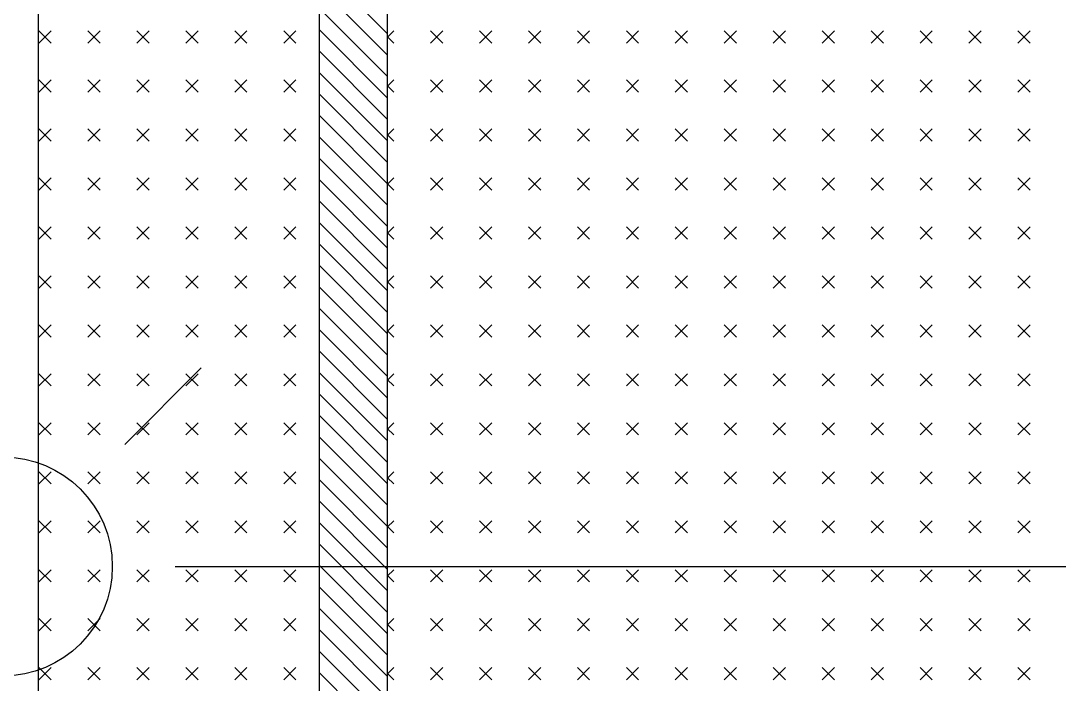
# Model space of a CAD drawing. Extents: x 877.3 to 905.5, y -378.9 to -356.4.
# Drawn here: x 884.573 to 885.276, y -370.034 to -369.585 of the extents above; entities that cross this region are included whole.
import ezdxf

# ---------------------------------------------------------------- set-up
doc = ezdxf.new("R2010")
doc.units = 0
doc.header["$LTSCALE"] = 0.01
doc.layers.get('0').update_dxf_attribs({"linetype": 'CONTINUOUS'})

msp = doc.modelspace()

# ---------------------------------------------------------------- linework, layer by layer
at = {"color": 7}
for p, q in [((884.58451, -368.87675), (884.58445, -370.53659)), ((884.77468, -369.27101), (884.77462, -370.62881)), ((884.82079, -369.27101), (884.82073, -370.62881)), ((884.82077, -369.59372), (884.77467, -369.54761)), ((884.82077, -369.60821), (884.77467, -369.5621)), ((884.82077, -369.6227), (884.77467, -369.57659)), ((884.59337, -369.60025), (884.58509, -369.59197)), ((884.58509, -369.60025), (884.59337, -369.59197)), ((884.6265, -369.60025), (884.61821, -369.59197)), ((884.61821, -369.60025), (884.6265, -369.59197)), ((884.65962, -369.60025), (884.65134, -369.59197)), ((884.65134, -369.60025), (884.65962, -369.59197)), ((884.69274, -369.60025), (884.68446, -369.59197)), ((884.68446, -369.60025), (884.69274, -369.59197)), ((884.72587, -369.60025), (884.71759, -369.59197)), ((884.71759, -369.60025), (884.72587, -369.59197)), ((884.75899, -369.60025), (884.75071, -369.59197)), ((884.75071, -369.60025), (884.75899, -369.59197)), ((884.82077, -369.63719), (884.77467, -369.59109)), ((884.82077, -369.59644), (884.82524, -369.59197)), ((884.82524, -369.60025), (884.82077, -369.59579)), ((884.85836, -369.60025), (884.85008, -369.59197)), ((884.85008, -369.60025), (884.85836, -369.59197)), ((884.89149, -369.60025), (884.88321, -369.59197)), ((884.88321, -369.60025), (884.89149, -369.59197)), ((884.92461, -369.60025), (884.91633, -369.59197)), ((884.91633, -369.60025), (884.92461, -369.59197)), ((884.95773, -369.60025), (884.94945, -369.59197)), ((884.94945, -369.60025), (884.95773, -369.59197)), ((884.99086, -369.60025), (884.98258, -369.59197)), ((884.98258, -369.60025), (884.99086, -369.59197)), ((885.02398, -369.60025), (885.0157, -369.59197)), ((885.0157, -369.60025), (885.02398, -369.59197)), ((885.05711, -369.60025), (885.04883, -369.59197)), ((885.04883, -369.60025), (885.05711, -369.59197)), ((885.09023, -369.60025), (885.08195, -369.59197)), ((885.08195, -369.60025), (885.09023, -369.59197)), ((885.12335, -369.60025), (885.11507, -369.59197)), ((885.11507, -369.60025), (885.12335, -369.59197)), ((885.15648, -369.60025), (885.1482, -369.59197)), ((885.1482, -369.60025), (885.15648, -369.59197)), ((885.1896, -369.60025), (885.18132, -369.59197)), ((885.18132, -369.60025), (885.1896, -369.59197)), ((885.22273, -369.60025), (885.21444, -369.59197)), ((885.21444, -369.60025), (885.22273, -369.59197)), ((885.25585, -369.60025), (885.24757, -369.59197)), ((885.24757, -369.60025), (885.25585, -369.59197)), ((884.82077, -369.65168), (884.77466, -369.60558)), ((884.59337, -369.63338), (884.58509, -369.6251)), ((884.58509, -369.63338), (884.59337, -369.6251)), ((884.6265, -369.63338), (884.61821, -369.6251)), ((884.61821, -369.63338), (884.6265, -369.6251)), ((884.65962, -369.63338), (884.65134, -369.6251)), ((884.65134, -369.63338), (884.65962, -369.6251)), ((884.69274, -369.63338), (884.68446, -369.6251)), ((884.68446, -369.63338), (884.69274, -369.6251)), ((884.72587, -369.63338), (884.71759, -369.6251)), ((884.71759, -369.63338), (884.72587, -369.6251)), ((884.75899, -369.63338), (884.75071, -369.6251)), ((884.75071, -369.63338), (884.75899, -369.6251)), ((884.82077, -369.66617), (884.77466, -369.62007)), ((884.82077, -369.62957), (884.82524, -369.6251)), ((884.85836, -369.63338), (884.85008, -369.6251)), ((884.85008, -369.63338), (884.85836, -369.6251)), ((884.89149, -369.63338), (884.88321, -369.6251)), ((884.88321, -369.63338), (884.89149, -369.6251)), ((884.92461, -369.63338), (884.91633, -369.6251)), ((884.91633, -369.63338), (884.92461, -369.6251)), ((884.95773, -369.63338), (884.94945, -369.6251)), ((884.94945, -369.63338), (884.95773, -369.6251)), ((884.99086, -369.63338), (884.98258, -369.6251)), ((884.98258, -369.63338), (884.99086, -369.6251)), ((885.02398, -369.63338), (885.0157, -369.6251)), ((885.0157, -369.63338), (885.02398, -369.6251)), ((885.05711, -369.63338), (885.04883, -369.6251)), ((885.04883, -369.63338), (885.05711, -369.6251)), ((885.09023, -369.63338), (885.08195, -369.6251)), ((885.08195, -369.63338), (885.09023, -369.6251)), ((885.12335, -369.63338), (885.11507, -369.6251)), ((885.11507, -369.63338), (885.12335, -369.6251)), ((885.15648, -369.63338), (885.1482, -369.6251)), ((885.1482, -369.63338), (885.15648, -369.6251)), ((885.1896, -369.63338), (885.18132, -369.6251)), ((885.18132, -369.63338), (885.1896, -369.6251)), ((885.22273, -369.63338), (885.21444, -369.6251)), ((885.21444, -369.63338), (885.22273, -369.6251)), ((885.25585, -369.63338), (885.24757, -369.6251)), ((885.24757, -369.63338), (885.25585, -369.6251)), ((884.82524, -369.63338), (884.82077, -369.62891)), ((884.82077, -369.68066), (884.77466, -369.63456)), ((884.82077, -369.69516), (884.77466, -369.64905)), ((884.59337, -369.6665), (884.58509, -369.65822)), ((884.58509, -369.6665), (884.59337, -369.65822)), ((884.6265, -369.6665), (884.61821, -369.65822)), ((884.61821, -369.6665), (884.6265, -369.65822)), ((884.65962, -369.6665), (884.65134, -369.65822)), ((884.65134, -369.6665), (884.65962, -369.65822)), ((884.69274, -369.6665), (884.68446, -369.65822)), ((884.68446, -369.6665), (884.69274, -369.65822)), ((884.72587, -369.6665), (884.71759, -369.65822)), ((884.71759, -369.6665), (884.72587, -369.65822)), ((884.75899, -369.6665), (884.75071, -369.65822)), ((884.75071, -369.6665), (884.75899, -369.65822)), ((884.82077, -369.66269), (884.82524, -369.65822)), ((884.85836, -369.6665), (884.85008, -369.65822)), ((884.85008, -369.6665), (884.85836, -369.65822)), ((884.89149, -369.6665), (884.88321, -369.65822)), ((884.88321, -369.6665), (884.89149, -369.65822)), ((884.92461, -369.6665), (884.91633, -369.65822)), ((884.91633, -369.6665), (884.92461, -369.65822)), ((884.95773, -369.6665), (884.94945, -369.65822)), ((884.94945, -369.6665), (884.95773, -369.65822)), ((884.99086, -369.6665), (884.98258, -369.65822)), ((884.98258, -369.6665), (884.99086, -369.65822)), ((885.02398, -369.6665), (885.0157, -369.65822)), ((885.0157, -369.6665), (885.02398, -369.65822)), ((885.05711, -369.6665), (885.04883, -369.65822)), ((885.04883, -369.6665), (885.05711, -369.65822)), ((885.09023, -369.6665), (885.08195, -369.65822)), ((885.08195, -369.6665), (885.09023, -369.65822)), ((885.12335, -369.6665), (885.11507, -369.65822)), ((885.11507, -369.6665), (885.12335, -369.65822)), ((885.15648, -369.6665), (885.1482, -369.65822)), ((885.1482, -369.6665), (885.15648, -369.65822)), ((885.1896, -369.6665), (885.18132, -369.65822)), ((885.18132, -369.6665), (885.1896, -369.65822)), ((885.22273, -369.6665), (885.21444, -369.65822)), ((885.21444, -369.6665), (885.22273, -369.65822)), ((885.25585, -369.6665), (885.24757, -369.65822)), ((885.24757, -369.6665), (885.25585, -369.65822)), ((884.82077, -369.70965), (884.77466, -369.66354)), ((884.82524, -369.6665), (884.82077, -369.66203)), ((884.82077, -369.72414), (884.77466, -369.67803)), ((884.59337, -369.69963), (884.58509, -369.69135)), ((884.58509, -369.69963), (884.59337, -369.69135)), ((884.6265, -369.69963), (884.61821, -369.69135)), ((884.61821, -369.69963), (884.6265, -369.69135)), ((884.65962, -369.69963), (884.65134, -369.69135)), ((884.65134, -369.69963), (884.65962, -369.69135)), ((884.69274, -369.69963), (884.68446, -369.69135)), ((884.68446, -369.69963), (884.69274, -369.69135)), ((884.72587, -369.69963), (884.71759, -369.69135)), ((884.71759, -369.69963), (884.72587, -369.69135)), ((884.75899, -369.69963), (884.75071, -369.69135)), ((884.75071, -369.69963), (884.75899, -369.69135)), ((884.82077, -369.73863), (884.77466, -369.69252)), ((884.82077, -369.69582), (884.82524, -369.69135)), ((884.82524, -369.69963), (884.82077, -369.69516)), ((884.85836, -369.69963), (884.85008, -369.69135)), ((884.85008, -369.69963), (884.85836, -369.69135)), ((884.89149, -369.69963), (884.88321, -369.69135)), ((884.88321, -369.69963), (884.89149, -369.69135)), ((884.92461, -369.69963), (884.91633, -369.69135)), ((884.91633, -369.69963), (884.92461, -369.69135)), ((884.95773, -369.69963), (884.94945, -369.69135)), ((884.94945, -369.69963), (884.95773, -369.69135)), ((884.99086, -369.69963), (884.98258, -369.69135)), ((884.98258, -369.69963), (884.99086, -369.69135)), ((885.02398, -369.69963), (885.0157, -369.69135)), ((885.0157, -369.69963), (885.02398, -369.69135)), ((885.05711, -369.69963), (885.04883, -369.69135)), ((885.04883, -369.69963), (885.05711, -369.69135)), ((885.09023, -369.69963), (885.08195, -369.69135)), ((885.08195, -369.69963), (885.09023, -369.69135)), ((885.12335, -369.69963), (885.11507, -369.69135)), ((885.11507, -369.69963), (885.12335, -369.69135)), ((885.15648, -369.69963), (885.1482, -369.69135)), ((885.1482, -369.69963), (885.15648, -369.69135)), ((885.1896, -369.69963), (885.18132, -369.69135)), ((885.18132, -369.69963), (885.1896, -369.69135)), ((885.22273, -369.69963), (885.21444, -369.69135)), ((885.21444, -369.69963), (885.22273, -369.69135)), ((885.25585, -369.69963), (885.24757, -369.69135)), ((885.24757, -369.69963), (885.25585, -369.69135)), ((884.82077, -369.75312), (884.77466, -369.70701)), ((884.82076, -369.76761), (884.77466, -369.72151)), ((884.59337, -369.73275), (884.58509, -369.72447)), ((884.58509, -369.73275), (884.59337, -369.72447)), ((884.6265, -369.73275), (884.61821, -369.72447)), ((884.61821, -369.73275), (884.6265, -369.72447)), ((884.65962, -369.73275), (884.65134, -369.72447)), ((884.65134, -369.73275), (884.65962, -369.72447)), ((884.69274, -369.73275), (884.68446, -369.72447)), ((884.68446, -369.73275), (884.69274, -369.72447)), ((884.72587, -369.73275), (884.71759, -369.72447)), ((884.71759, -369.73275), (884.72587, -369.72447)), ((884.75899, -369.73275), (884.75071, -369.72447)), ((884.75071, -369.73275), (884.75899, -369.72447)), ((884.82077, -369.72894), (884.82524, -369.72447)), ((884.82524, -369.73275), (884.82077, -369.72828)), ((884.85836, -369.73275), (884.85008, -369.72447)), ((884.85008, -369.73275), (884.85836, -369.72447)), ((884.89149, -369.73275), (884.88321, -369.72447)), ((884.88321, -369.73275), (884.89149, -369.72447)), ((884.92461, -369.73275), (884.91633, -369.72447)), ((884.91633, -369.73275), (884.92461, -369.72447)), ((884.95773, -369.73275), (884.94945, -369.72447)), ((884.94945, -369.73275), (884.95773, -369.72447)), ((884.99086, -369.73275), (884.98258, -369.72447)), ((884.98258, -369.73275), (884.99086, -369.72447)), ((885.02398, -369.73275), (885.0157, -369.72447)), ((885.0157, -369.73275), (885.02398, -369.72447)), ((885.05711, -369.73275), (885.04883, -369.72447)), ((885.04883, -369.73275), (885.05711, -369.72447)), ((885.09023, -369.73275), (885.08195, -369.72447)), ((885.08195, -369.73275), (885.09023, -369.72447)), ((885.12335, -369.73275), (885.11507, -369.72447)), ((885.11507, -369.73275), (885.12335, -369.72447)), ((885.15648, -369.73275), (885.1482, -369.72447)), ((885.1482, -369.73275), (885.15648, -369.72447)), ((885.1896, -369.73275), (885.18132, -369.72447)), ((885.18132, -369.73275), (885.1896, -369.72447)), ((885.22273, -369.73275), (885.21444, -369.72447)), ((885.21444, -369.73275), (885.22273, -369.72447)), ((885.25585, -369.73275), (885.24757, -369.72447)), ((885.24757, -369.73275), (885.25585, -369.72447)), ((884.82076, -369.7821), (884.77466, -369.736)), ((884.82076, -369.79659), (884.77466, -369.75049)), ((884.59337, -369.76587), (884.58509, -369.75759)), ((884.58509, -369.76587), (884.59337, -369.75759)), ((884.6265, -369.76587), (884.61821, -369.75759)), ((884.61821, -369.76587), (884.6265, -369.75759)), ((884.65962, -369.76587), (884.65134, -369.75759)), ((884.65134, -369.76587), (884.65962, -369.75759)), ((884.69274, -369.76587), (884.68446, -369.75759)), ((884.68446, -369.76587), (884.69274, -369.75759)), ((884.72587, -369.76587), (884.71759, -369.75759)), ((884.71759, -369.76587), (884.72587, -369.75759)), ((884.75899, -369.76587), (884.75071, -369.75759)), ((884.75071, -369.76587), (884.75899, -369.75759)), ((884.82076, -369.76207), (884.82524, -369.75759)), ((884.85836, -369.76587), (884.85008, -369.75759)), ((884.85008, -369.76587), (884.85836, -369.75759)), ((884.89149, -369.76587), (884.88321, -369.75759)), ((884.88321, -369.76587), (884.89149, -369.75759)), ((884.92461, -369.76587), (884.91633, -369.75759)), ((884.91633, -369.76587), (884.92461, -369.75759)), ((884.95773, -369.76587), (884.94945, -369.75759)), ((884.94945, -369.76587), (884.95773, -369.75759)), ((884.99086, -369.76587), (884.98258, -369.75759)), ((884.98258, -369.76587), (884.99086, -369.75759)), ((885.02398, -369.76587), (885.0157, -369.75759)), ((885.0157, -369.76587), (885.02398, -369.75759)), ((885.05711, -369.76587), (885.04883, -369.75759)), ((885.04883, -369.76587), (885.05711, -369.75759)), ((885.09023, -369.76587), (885.08195, -369.75759)), ((885.08195, -369.76587), (885.09023, -369.75759)), ((885.12335, -369.76587), (885.11507, -369.75759)), ((885.11507, -369.76587), (885.12335, -369.75759)), ((885.15648, -369.76587), (885.1482, -369.75759)), ((885.1482, -369.76587), (885.15648, -369.75759)), ((885.1896, -369.76587), (885.18132, -369.75759)), ((885.18132, -369.76587), (885.1896, -369.75759)), ((885.22273, -369.76587), (885.21444, -369.75759)), ((885.21444, -369.76587), (885.22273, -369.75759)), ((885.25585, -369.76587), (885.24757, -369.75759)), ((885.24757, -369.76587), (885.25585, -369.75759)), ((884.82076, -369.81108), (884.77466, -369.76498)), ((884.82524, -369.76587), (884.82076, -369.7614)), ((884.82076, -369.82558), (884.77466, -369.77947)), ((884.59337, -369.799), (884.58509, -369.79072)), ((884.58509, -369.799), (884.59337, -369.79072)), ((884.6265, -369.799), (884.61821, -369.79072)), ((884.61821, -369.799), (884.6265, -369.79072)), ((884.65962, -369.799), (884.65134, -369.79072)), ((884.65134, -369.799), (884.65962, -369.79072)), ((884.69274, -369.799), (884.68446, -369.79072)), ((884.68446, -369.799), (884.69274, -369.79072)), ((884.72587, -369.799), (884.71759, -369.79072)), ((884.71759, -369.799), (884.72587, -369.79072)), ((884.75899, -369.799), (884.75071, -369.79072)), ((884.75071, -369.799), (884.75899, -369.79072)), ((884.82076, -369.84007), (884.77466, -369.79396)), ((884.82076, -369.79519), (884.82524, -369.79072)), ((884.85836, -369.799), (884.85008, -369.79072)), ((884.85008, -369.799), (884.85836, -369.79072)), ((884.89149, -369.799), (884.88321, -369.79072)), ((884.88321, -369.799), (884.89149, -369.79072)), ((884.92461, -369.799), (884.91633, -369.79072)), ((884.91633, -369.799), (884.92461, -369.79072)), ((884.95773, -369.799), (884.94945, -369.79072)), ((884.94945, -369.799), (884.95773, -369.79072)), ((884.99086, -369.799), (884.98258, -369.79072)), ((884.98258, -369.799), (884.99086, -369.79072)), ((885.02398, -369.799), (885.0157, -369.79072)), ((885.0157, -369.799), (885.02398, -369.79072)), ((885.05711, -369.799), (885.04883, -369.79072)), ((885.04883, -369.799), (885.05711, -369.79072)), ((885.09023, -369.799), (885.08195, -369.79072)), ((885.08195, -369.799), (885.09023, -369.79072)), ((885.12335, -369.799), (885.11507, -369.79072)), ((885.11507, -369.799), (885.12335, -369.79072)), ((885.15648, -369.799), (885.1482, -369.79072)), ((885.1482, -369.799), (885.15648, -369.79072)), ((885.1896, -369.799), (885.18132, -369.79072)), ((885.18132, -369.799), (885.1896, -369.79072)), ((885.22273, -369.799), (885.21444, -369.79072)), ((885.21444, -369.799), (885.22273, -369.79072)), ((885.25585, -369.799), (885.24757, -369.79072)), ((885.24757, -369.799), (885.25585, -369.79072)), ((884.82524, -369.799), (884.82076, -369.79452)), ((884.82076, -369.85456), (884.77466, -369.80845)), ((884.59337, -369.83212), (884.58509, -369.82384)), ((884.58509, -369.83212), (884.59337, -369.82384)), ((884.6265, -369.83212), (884.61821, -369.82384)), ((884.61821, -369.83212), (884.6265, -369.82384)), ((884.65962, -369.83212), (884.65134, -369.82384)), ((884.65134, -369.83212), (884.65962, -369.82384)), ((884.69274, -369.83212), (884.68446, -369.82384)), ((884.68446, -369.83212), (884.69274, -369.82384)), ((884.72587, -369.83212), (884.71759, -369.82384)), ((884.71759, -369.83212), (884.72587, -369.82384)), ((884.75899, -369.83212), (884.75071, -369.82384)), ((884.75071, -369.83212), (884.75899, -369.82384)), ((884.82076, -369.86905), (884.77466, -369.82294)), ((884.82076, -369.82832), (884.82524, -369.82384)), ((884.82524, -369.83212), (884.82076, -369.82765)), ((884.85836, -369.83212), (884.85008, -369.82384)), ((884.85008, -369.83212), (884.85836, -369.82384)), ((884.89149, -369.83212), (884.88321, -369.82384)), ((884.88321, -369.83212), (884.89149, -369.82384)), ((884.92461, -369.83212), (884.91633, -369.82384)), ((884.91633, -369.83212), (884.92461, -369.82384)), ((884.95773, -369.83212), (884.94945, -369.82384)), ((884.94945, -369.83212), (884.95773, -369.82384)), ((884.99086, -369.83212), (884.98258, -369.82384)), ((884.98258, -369.83212), (884.99086, -369.82384)), ((885.02398, -369.83212), (885.0157, -369.82384)), ((885.0157, -369.83212), (885.02398, -369.82384)), ((885.05711, -369.83212), (885.04883, -369.82384)), ((885.04883, -369.83212), (885.05711, -369.82384)), ((885.09023, -369.83212), (885.08195, -369.82384)), ((885.08195, -369.83212), (885.09023, -369.82384)), ((885.12335, -369.83212), (885.11507, -369.82384)), ((885.11507, -369.83212), (885.12335, -369.82384)), ((885.15648, -369.83212), (885.1482, -369.82384)), ((885.1482, -369.83212), (885.15648, -369.82384)), ((885.1896, -369.83212), (885.18132, -369.82384)), ((885.18132, -369.83212), (885.1896, -369.82384)), ((885.22273, -369.83212), (885.21444, -369.82384)), ((885.21444, -369.83212), (885.22273, -369.82384)), ((885.25585, -369.83212), (885.24757, -369.82384)), ((885.24757, -369.83212), (885.25585, -369.82384)), ((884.82076, -369.88354), (884.77466, -369.83743)), ((884.59337, -369.86525), (884.58509, -369.85696)), ((884.58509, -369.86525), (884.59337, -369.85696)), ((884.6265, -369.86525), (884.61821, -369.85696)), ((884.61821, -369.86525), (884.6265, -369.85696)), ((884.65962, -369.86525), (884.65134, -369.85696)), ((884.65134, -369.86525), (884.65962, -369.85696)), ((884.69274, -369.86525), (884.68446, -369.85696)), ((884.68446, -369.86525), (884.69274, -369.85696)), ((884.72587, -369.86525), (884.71759, -369.85696)), ((884.71759, -369.86525), (884.72587, -369.85696)), ((884.75899, -369.86525), (884.75071, -369.85696)), ((884.75071, -369.86525), (884.75899, -369.85696)), ((884.82076, -369.89803), (884.77465, -369.85193)), ((884.82076, -369.86144), (884.82524, -369.85696)), ((884.85836, -369.86525), (884.85008, -369.85696)), ((884.85008, -369.86525), (884.85836, -369.85696)), ((884.89149, -369.86525), (884.88321, -369.85696)), ((884.88321, -369.86525), (884.89149, -369.85696)), ((884.92461, -369.86525), (884.91633, -369.85696)), ((884.91633, -369.86525), (884.92461, -369.85696)), ((884.95773, -369.86525), (884.94945, -369.85696)), ((884.94945, -369.86525), (884.95773, -369.85696)), ((884.99086, -369.86525), (884.98258, -369.85696)), ((884.98258, -369.86525), (884.99086, -369.85696)), ((885.02398, -369.86525), (885.0157, -369.85696)), ((885.0157, -369.86525), (885.02398, -369.85696)), ((885.05711, -369.86525), (885.04883, -369.85696)), ((885.04883, -369.86525), (885.05711, -369.85696)), ((885.09023, -369.86525), (885.08195, -369.85696)), ((885.08195, -369.86525), (885.09023, -369.85696)), ((885.12335, -369.86525), (885.11507, -369.85696)), ((885.11507, -369.86525), (885.12335, -369.85696)), ((885.15648, -369.86525), (885.1482, -369.85696)), ((885.1482, -369.86525), (885.15648, -369.85696)), ((885.1896, -369.86525), (885.18132, -369.85696)), ((885.18132, -369.86525), (885.1896, -369.85696)), ((885.22273, -369.86525), (885.21444, -369.85696)), ((885.21444, -369.86525), (885.22273, -369.85696)), ((885.25585, -369.86525), (885.24757, -369.85696)), ((885.24757, -369.86525), (885.25585, -369.85696)), ((884.82524, -369.86525), (884.82076, -369.86077)), ((884.82076, -369.91252), (884.77465, -369.86642)), ((884.82076, -369.92701), (884.77465, -369.88091)), ((884.59337, -369.89837), (884.58509, -369.89009)), ((884.58509, -369.89837), (884.59337, -369.89009)), ((884.6265, -369.89837), (884.61821, -369.89009)), ((884.61821, -369.89837), (884.6265, -369.89009)), ((884.65962, -369.89837), (884.65134, -369.89009)), ((884.65134, -369.89837), (884.65962, -369.89009)), ((884.69274, -369.89837), (884.68446, -369.89009)), ((884.68446, -369.89837), (884.69274, -369.89009)), ((884.72587, -369.89837), (884.71759, -369.89009)), ((884.71759, -369.89837), (884.72587, -369.89009)), ((884.75899, -369.89837), (884.75071, -369.89009)), ((884.75071, -369.89837), (884.75899, -369.89009)), ((884.82076, -369.89457), (884.82524, -369.89009)), ((884.85836, -369.89837), (884.85008, -369.89009)), ((884.85008, -369.89837), (884.85836, -369.89009)), ((884.89149, -369.89837), (884.88321, -369.89009)), ((884.88321, -369.89837), (884.89149, -369.89009)), ((884.92461, -369.89837), (884.91633, -369.89009)), ((884.91633, -369.89837), (884.92461, -369.89009)), ((884.95773, -369.89837), (884.94945, -369.89009)), ((884.94945, -369.89837), (884.95773, -369.89009)), ((884.99086, -369.89837), (884.98258, -369.89009)), ((884.98258, -369.89837), (884.99086, -369.89009)), ((885.02398, -369.89837), (885.0157, -369.89009)), ((885.0157, -369.89837), (885.02398, -369.89009)), ((885.05711, -369.89837), (885.04883, -369.89009)), ((885.04883, -369.89837), (885.05711, -369.89009)), ((885.09023, -369.89837), (885.08195, -369.89009)), ((885.08195, -369.89837), (885.09023, -369.89009)), ((885.12335, -369.89837), (885.11507, -369.89009)), ((885.11507, -369.89837), (885.12335, -369.89009)), ((885.15648, -369.89837), (885.1482, -369.89009)), ((885.1482, -369.89837), (885.15648, -369.89009)), ((885.1896, -369.89837), (885.18132, -369.89009)), ((885.18132, -369.89837), (885.1896, -369.89009)), ((885.22273, -369.89837), (885.21444, -369.89009)), ((885.21444, -369.89837), (885.22273, -369.89009)), ((885.25585, -369.89837), (885.24757, -369.89009)), ((885.24757, -369.89837), (885.25585, -369.89009)), ((884.82076, -369.9415), (884.77465, -369.8954)), ((884.82524, -369.89837), (884.82076, -369.89389)), ((884.82076, -369.956), (884.77465, -369.90989)), ((884.59337, -369.93149), (884.58509, -369.92321)), ((884.58509, -369.93149), (884.59337, -369.92321)), ((884.6265, -369.93149), (884.61821, -369.92321)), ((884.61821, -369.93149), (884.6265, -369.92321)), ((884.65962, -369.93149), (884.65134, -369.92321)), ((884.65134, -369.93149), (884.65962, -369.92321)), ((884.69274, -369.93149), (884.68446, -369.92321)), ((884.68446, -369.93149), (884.69274, -369.92321)), ((884.72587, -369.93149), (884.71759, -369.92321)), ((884.71759, -369.93149), (884.72587, -369.92321)), ((884.75899, -369.93149), (884.75071, -369.92321)), ((884.75071, -369.93149), (884.75899, -369.92321)), ((884.82076, -369.97049), (884.77465, -369.92438)), ((884.82076, -369.92769), (884.82524, -369.92321)), ((884.82524, -369.93149), (884.82076, -369.92701)), ((884.85836, -369.93149), (884.85008, -369.92321)), ((884.85008, -369.93149), (884.85836, -369.92321)), ((884.89149, -369.93149), (884.88321, -369.92321)), ((884.88321, -369.93149), (884.89149, -369.92321)), ((884.92461, -369.93149), (884.91633, -369.92321)), ((884.91633, -369.93149), (884.92461, -369.92321)), ((884.95773, -369.93149), (884.94945, -369.92321)), ((884.94945, -369.93149), (884.95773, -369.92321)), ((884.99086, -369.93149), (884.98258, -369.92321)), ((884.98258, -369.93149), (884.99086, -369.92321)), ((885.02398, -369.93149), (885.0157, -369.92321)), ((885.0157, -369.93149), (885.02398, -369.92321)), ((885.05711, -369.93149), (885.04883, -369.92321)), ((885.04883, -369.93149), (885.05711, -369.92321)), ((885.09023, -369.93149), (885.08195, -369.92321)), ((885.08195, -369.93149), (885.09023, -369.92321)), ((885.12335, -369.93149), (885.11507, -369.92321)), ((885.11507, -369.93149), (885.12335, -369.92321)), ((885.15648, -369.93149), (885.1482, -369.92321)), ((885.1482, -369.93149), (885.15648, -369.92321)), ((885.1896, -369.93149), (885.18132, -369.92321)), ((885.18132, -369.93149), (885.1896, -369.92321)), ((885.22273, -369.93149), (885.21444, -369.92321)), ((885.21444, -369.93149), (885.22273, -369.92321)), ((885.25585, -369.93149), (885.24757, -369.92321)), ((885.24757, -369.93149), (885.25585, -369.92321)), ((884.82076, -369.98498), (884.77465, -369.93887)), ((884.82076, -369.99947), (884.77465, -369.95336)), ((884.59337, -369.96462), (884.58509, -369.95634)), ((884.58509, -369.96462), (884.59337, -369.95634)), ((884.6265, -369.96462), (884.61821, -369.95634)), ((884.61821, -369.96462), (884.6265, -369.95634)), ((884.65962, -369.96462), (884.65134, -369.95634)), ((884.65134, -369.96462), (884.65962, -369.95634)), ((884.69274, -369.96462), (884.68446, -369.95634)), ((884.68446, -369.96462), (884.69274, -369.95634)), ((884.72587, -369.96462), (884.71759, -369.95634)), ((884.71759, -369.96462), (884.72587, -369.95634)), ((884.75899, -369.96462), (884.75071, -369.95634)), ((884.75071, -369.96462), (884.75899, -369.95634)), ((884.82076, -369.96082), (884.82524, -369.95634)), ((884.82524, -369.96462), (884.82076, -369.96014)), ((884.85836, -369.96462), (884.85008, -369.95634)), ((884.85008, -369.96462), (884.85836, -369.95634)), ((884.89149, -369.96462), (884.88321, -369.95634)), ((884.88321, -369.96462), (884.89149, -369.95634)), ((884.92461, -369.96462), (884.91633, -369.95634)), ((884.91633, -369.96462), (884.92461, -369.95634)), ((884.95773, -369.96462), (884.94945, -369.95634)), ((884.94945, -369.96462), (884.95773, -369.95634)), ((884.99086, -369.96462), (884.98258, -369.95634)), ((884.98258, -369.96462), (884.99086, -369.95634)), ((885.02398, -369.96462), (885.0157, -369.95634)), ((885.0157, -369.96462), (885.02398, -369.95634)), ((885.05711, -369.96462), (885.04883, -369.95634)), ((885.04883, -369.96462), (885.05711, -369.95634)), ((885.09023, -369.96462), (885.08195, -369.95634)), ((885.08195, -369.96462), (885.09023, -369.95634)), ((885.12335, -369.96462), (885.11507, -369.95634)), ((885.11507, -369.96462), (885.12335, -369.95634)), ((885.15648, -369.96462), (885.1482, -369.95634)), ((885.1482, -369.96462), (885.15648, -369.95634)), ((885.1896, -369.96462), (885.18132, -369.95634)), ((885.18132, -369.96462), (885.1896, -369.95634)), ((885.22273, -369.96462), (885.21444, -369.95634)), ((885.21444, -369.96462), (885.22273, -369.95634)), ((885.25585, -369.96462), (885.24757, -369.95634)), ((885.24757, -369.96462), (885.25585, -369.95634)), ((884.82075, -370.01396), (884.77465, -369.96785)), ((884.82075, -370.02845), (884.77465, -369.98235)), ((884.59337, -369.99774), (884.58509, -369.98946)), ((884.58509, -369.99774), (884.59337, -369.98946)), ((884.6265, -369.99774), (884.61821, -369.98946)), ((884.61821, -369.99774), (884.6265, -369.98946)), ((884.65962, -369.99774), (884.65134, -369.98946)), ((884.65134, -369.99774), (884.65962, -369.98946)), ((884.69274, -369.99774), (884.68446, -369.98946)), ((884.68446, -369.99774), (884.69274, -369.98946)), ((884.72587, -369.99774), (884.71759, -369.98946)), ((884.71759, -369.99774), (884.72587, -369.98946)), ((884.75899, -369.99774), (884.75071, -369.98946)), ((884.75071, -369.99774), (884.75899, -369.98946)), ((884.82076, -369.99394), (884.82524, -369.98946)), ((884.85836, -369.99774), (884.85008, -369.98946)), ((884.85008, -369.99774), (884.85836, -369.98946)), ((884.89149, -369.99774), (884.88321, -369.98946)), ((884.88321, -369.99774), (884.89149, -369.98946)), ((884.92461, -369.99774), (884.91633, -369.98946)), ((884.91633, -369.99774), (884.92461, -369.98946)), ((884.95773, -369.99774), (884.94945, -369.98946)), ((884.94945, -369.99774), (884.95773, -369.98946)), ((884.99086, -369.99774), (884.98258, -369.98946)), ((884.98258, -369.99774), (884.99086, -369.98946)), ((885.02398, -369.99774), (885.0157, -369.98946)), ((885.0157, -369.99774), (885.02398, -369.98946)), ((885.05711, -369.99774), (885.04883, -369.98946)), ((885.04883, -369.99774), (885.05711, -369.98946)), ((885.09023, -369.99774), (885.08195, -369.98946)), ((885.08195, -369.99774), (885.09023, -369.98946)), ((885.12335, -369.99774), (885.11507, -369.98946)), ((885.11507, -369.99774), (885.12335, -369.98946)), ((885.15648, -369.99774), (885.1482, -369.98946)), ((885.1482, -369.99774), (885.15648, -369.98946)), ((885.1896, -369.99774), (885.18132, -369.98946)), ((885.18132, -369.99774), (885.1896, -369.98946)), ((885.22273, -369.99774), (885.21444, -369.98946)), ((885.21444, -369.99774), (885.22273, -369.98946)), ((885.25585, -369.99774), (885.24757, -369.98946)), ((885.24757, -369.99774), (885.25585, -369.98946)), ((884.82075, -370.04294), (884.77465, -369.99684)), ((884.82524, -369.99774), (884.82076, -369.99326)), ((884.82075, -370.05743), (884.77465, -370.01133)), ((884.59337, -370.03087), (884.58509, -370.02258)), ((884.58509, -370.03087), (884.59337, -370.02258)), ((884.6265, -370.03087), (884.61821, -370.02258)), ((884.61821, -370.03087), (884.6265, -370.02258)), ((884.65962, -370.03087), (884.65134, -370.02258)), ((884.65134, -370.03087), (884.65962, -370.02258)), ((884.69274, -370.03087), (884.68446, -370.02258)), ((884.68446, -370.03087), (884.69274, -370.02258)), ((884.72587, -370.03087), (884.71759, -370.02258)), ((884.71759, -370.03087), (884.72587, -370.02258)), ((884.75899, -370.03087), (884.75071, -370.02258)), ((884.75071, -370.03087), (884.75899, -370.02258)), ((884.82075, -370.07192), (884.77465, -370.02582)), ((884.82075, -370.02707), (884.82524, -370.02258)), ((884.85836, -370.03087), (884.85008, -370.02258)), ((884.85008, -370.03087), (884.85836, -370.02258)), ((884.89149, -370.03087), (884.88321, -370.02258)), ((884.88321, -370.03087), (884.89149, -370.02258)), ((884.92461, -370.03087), (884.91633, -370.02258)), ((884.91633, -370.03087), (884.92461, -370.02258)), ((884.95773, -370.03087), (884.94945, -370.02258)), ((884.94945, -370.03087), (884.95773, -370.02258)), ((884.99086, -370.03087), (884.98258, -370.02258)), ((884.98258, -370.03087), (884.99086, -370.02258)), ((885.02398, -370.03087), (885.0157, -370.02258)), ((885.0157, -370.03087), (885.02398, -370.02258)), ((885.05711, -370.03087), (885.04883, -370.02258)), ((885.04883, -370.03087), (885.05711, -370.02258)), ((885.09023, -370.03087), (885.08195, -370.02258)), ((885.08195, -370.03087), (885.09023, -370.02258)), ((885.12335, -370.03087), (885.11507, -370.02258)), ((885.11507, -370.03087), (885.12335, -370.02258)), ((885.15648, -370.03087), (885.1482, -370.02258)), ((885.1482, -370.03087), (885.15648, -370.02258)), ((885.1896, -370.03087), (885.18132, -370.02258)), ((885.18132, -370.03087), (885.1896, -370.02258)), ((885.22273, -370.03087), (885.21444, -370.02258)), ((885.21444, -370.03087), (885.22273, -370.02258)), ((885.25585, -370.03087), (885.24757, -370.02258)), ((885.24757, -370.03087), (885.25585, -370.02258)), ((884.82524, -370.03087), (884.82075, -370.02638))]:
    msp.add_line(p, q, dxfattribs=at)
at = {"color": 7, "lineweight": 30}
for p, q in [((884.64312, -369.87162), (884.69483, -369.81991)), ((884.67731, -369.95417), (884.75044, -369.95417))]:
    msp.add_line(p, q, dxfattribs=at)
at = {"color": 7, "linetype": 'Continuous'}
msp.add_line((884.75044, -369.95417), (885.87241, -369.95417), dxfattribs=at)
at = {"color": 7, "lineweight": 30}
msp.add_circle((884.56057, -369.95417), 0.07416, dxfattribs=at)

doc.saveas('drawing.dxf')
